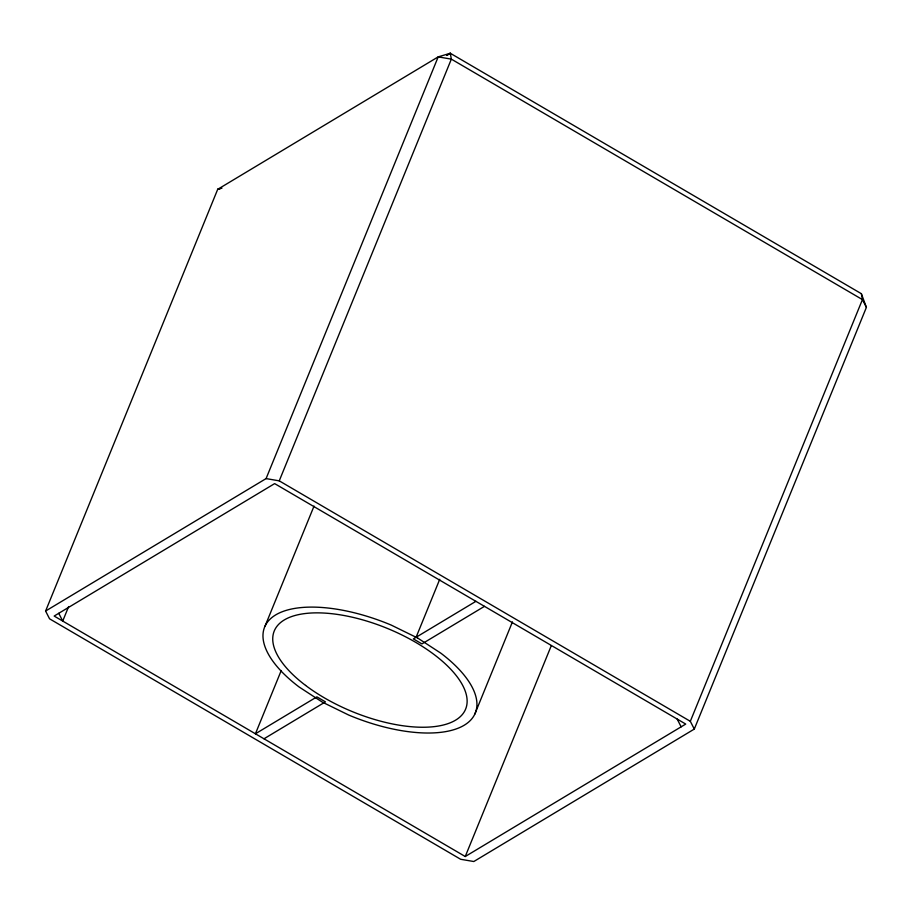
<?xml version="1.0" encoding="UTF-8"?>
<svg xmlns="http://www.w3.org/2000/svg" width="912" height="912" viewBox="0 0 912 912"><rect width="100%" height="100%" fill="white"/><g stroke="black" fill="none" stroke-linecap="round" stroke-linejoin="round"><path stroke-width="1.37" d="M45.6 611.04L217.706 189.32L438.193 56.875L450.289 53.261L861.361 293.698L866.4 307.355L694.294 729.076L473.807 861.521L460.651 859.275L49.567 618.815L45.6 611.04L266.087 478.595L438.193 56.875L451.349 59.132L862.433 299.592L866.4 307.355M68.639 606.571L62.723 621.061L58.756 613.297M266.087 478.595L279.243 480.852L451.349 59.132L450.277 53.238L446.629 55.427L450.289 53.261M265.096 625.997L314.036 506.092M281.238 670.537L255.428 733.784L316.886 696.859L325.447 701.864L263.99 738.788M416.089 637.271L439.744 579.291M474.799 714.13L512.441 621.893M465.245 856.516L685.733 724.071L274.649 483.611L54.161 616.056L465.245 856.516L551.281 645.696M694.294 729.076L690.327 721.312L862.433 299.592L861.361 293.698M475.916 601.327L413.364 638.902L421.925 643.906L484.477 606.343M279.243 480.852L690.327 721.312M677.171 719.055L681.139 726.83M221.73 188.111L217.706 189.32L221.73 188.123M417.639 638.024L391.225 625.085A113.761 49.693 22.2 0 0 274.181 615.862A113.761 49.693 22.2 0 0 299.102 686.975L322.267 702.092L348.669 715.031A113.761 49.693 22.2 0 0 465.724 724.265A113.761 49.693 22.2 0 0 440.804 653.152L417.639 638.024M305.588 685.425A103.341 45.133 22.2 0 0 465.188 710.083A103.341 45.133 22.2 0 0 339.07 614.665A103.341 45.133 22.2 0 0 305.588 685.425"/></g></svg>
